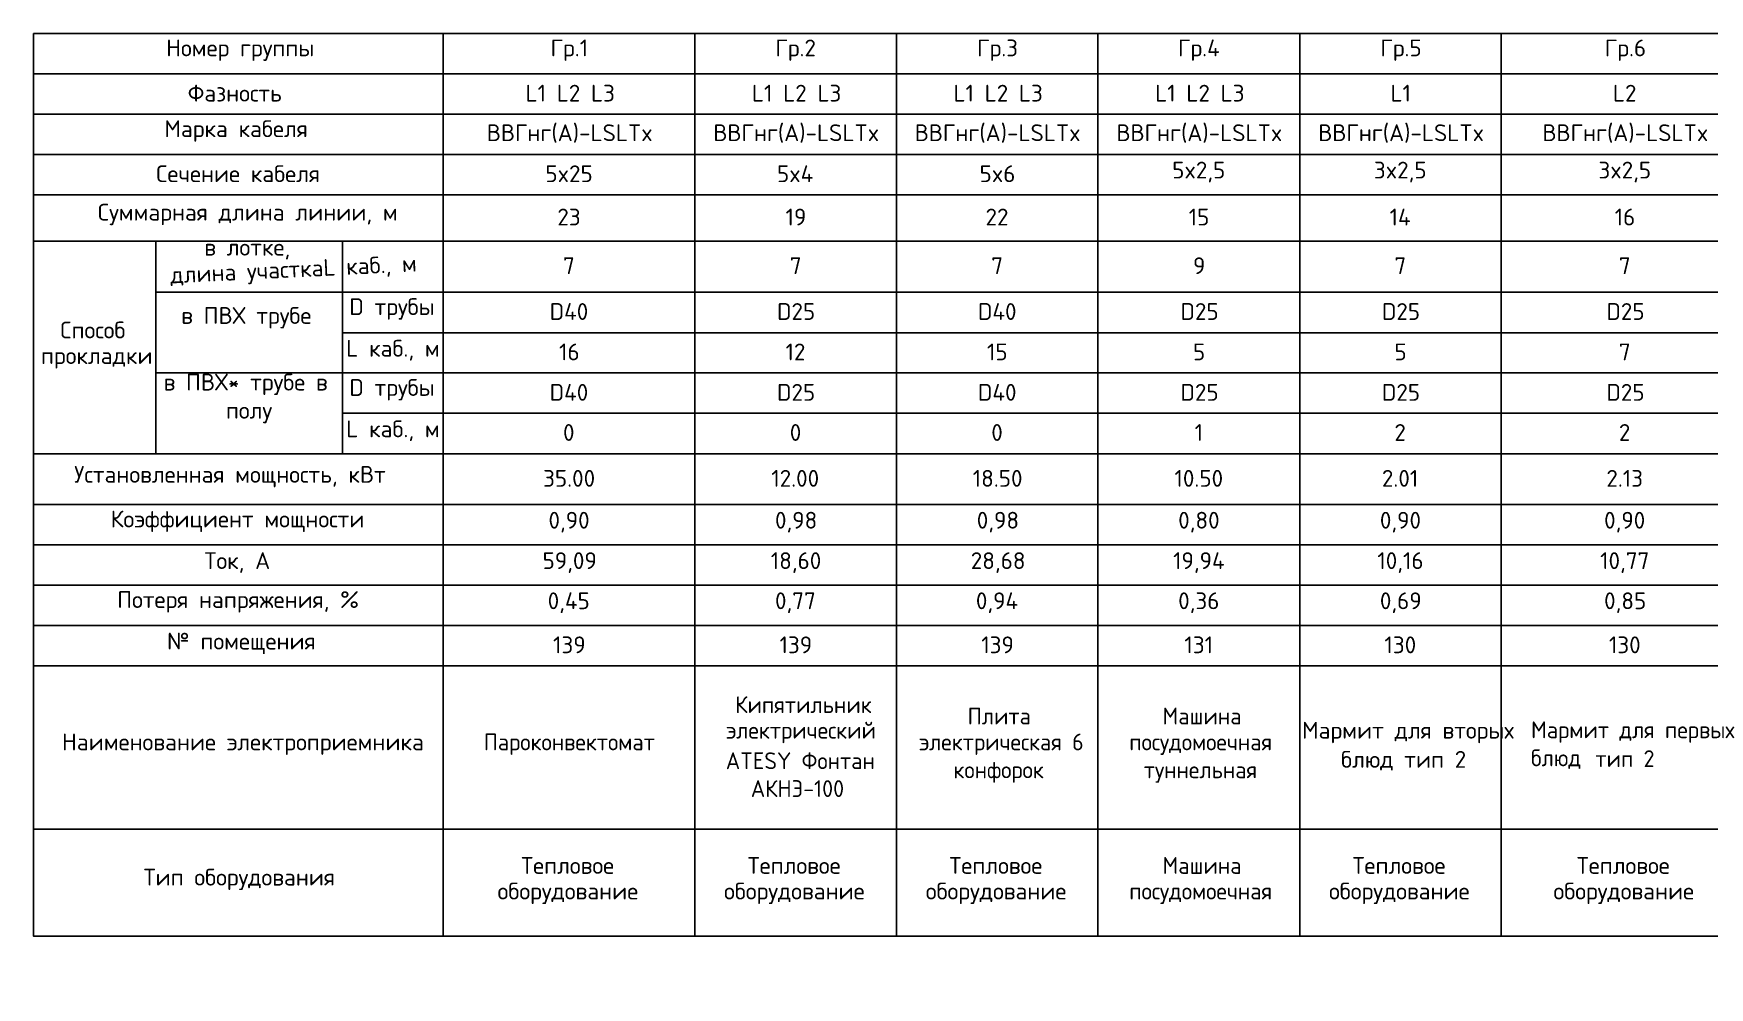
# Model space of a CAD drawing. Header units: millimetres. Extents: x -32 to 417638015, y -35 to 175284279.
# Drawn here: x 581283 to 606219, y 30113 to 44299 of the extents above; entities that cross this region are included whole.
import ezdxf

# ---------------------------------------------------------------- set-up
doc = ezdxf.new("R2010")
doc.units = ezdxf.units.MM
doc.layers.add('PDF _0', color=7, linetype='Continuous')
doc.layers.add('PDF _Текст', color=7, linetype='Continuous')
doc.styles.add('PDF GOST Common', font='GOST_Common.ttf')
doc.styles.add('PDF ISOCPEUR', font='isocpeur.ttf')

msp = doc.modelspace()

# ---------------------------------------------------------------- linework, layer by layer
at = {"layer": 'PDF _0', "lineweight": 25}
for points in [[(622967, 30875), (581283, 30875), (581283, 44299), (622967, 44299)], [(587379, 44299), (587379, 30875)], [(591121, 44299), (591121, 30875)], [(594123, 44299), (594123, 30875)], [(597120, 44299), (597120, 30875)], [(600122, 44299), (600122, 30875)], [(603119, 44299), (603119, 30875)], [(581283, 43698), (622967, 43698)], [(581283, 43101), (622967, 43101)], [(581283, 42500), (622967, 42500)], [(581283, 41898), (622967, 41898)], [(581283, 41213), (622967, 41213)], [(583103, 41213), (583103, 38050)], [(585881, 41213), (585881, 38050)], [(583103, 40451), (622967, 40451)], [(585881, 39850), (622967, 39850)], [(583103, 39253), (622967, 39253)], [(585881, 38652), (622967, 38652)], [(581283, 38050), (622967, 38050)], [(581283, 37297), (622967, 37297)], [(581283, 36696), (622967, 36696)], [(581283, 36095), (622967, 36095)], [(581283, 35498), (622967, 35498)], [(581283, 34897), (622967, 34897)], [(581283, 32467), (622967, 32467)]]:
    msp.add_lwpolyline(points, dxfattribs=at)

# ---------------------------------------------------------------- texts
at = {"layer": 'PDF _Текст', "attachment_point": 4}
for s, insert, char_height, style in [('Номер группы', (583256, 44051), 249.97, 'PDF ISOCPEUR'), ('Гр.1', (588975, 44051), 250, 'PDF ISOCPEUR'), ('Гр.2', (592319, 44051), 250, 'PDF ISOCPEUR'), ('Гр.3', (595321, 44051), 250, 'PDF ISOCPEUR'), ('Гр.4', (598310, 44051), 250, 'PDF ISOCPEUR'), ('Гр.5', (601320, 44051), 250, 'PDF ISOCPEUR'), ('Гр.6', (604660, 44051), 250, 'PDF ISOCPEUR'), ('Фазность', (583578, 43412), 250, 'PDF ISOCPEUR'), ('L1 L2 L3', (588603, 43412), 250, 'PDF ISOCPEUR'), ('L1 L2 L3', (591972, 43412), 250, 'PDF ISOCPEUR'), ('L1 L2 L3', (594970, 43412), 250, 'PDF ISOCPEUR'), ('L1 L2 L3', (597971, 43412), 250, 'PDF ISOCPEUR'), ('L1', (601472, 43412), 250, 'PDF ISOCPEUR'), ('L2', (604782, 43412), 250, 'PDF ISOCPEUR'), ('Марка кабеля', (583230, 42849), 249.97, 'PDF ISOCPEUR'), ('ВВГнг(A)-LSLTx', (588027, 42811), 249.97, 'PDF ISOCPEUR'), ('ВВГнг(A)-LSLTx', (591397, 42811), 249.97, 'PDF ISOCPEUR'), ('ВВГнг(A)-LSLTx', (594394, 42811), 249.97, 'PDF ISOCPEUR'), ('ВВГнг(A)-LSLTx', (597395, 42811), 249.97, 'PDF ISOCPEUR'), ('ВВГнг(A)-LSLTx', (600397, 42811), 249.97, 'PDF ISOCPEUR'), ('ВВГнг(A)-LSLTx', (603733, 42811), 249.97, 'PDF ISOCPEUR'), ('5x2,5', (598225, 42239), 250, 'PDF ISOCPEUR'), ('3x2,5', (601226, 42239), 250, 'PDF ISOCPEUR'), ('3x2,5', (604567, 42239), 250, 'PDF ISOCPEUR'), ('Сечение кабеля', (583108, 42214), 249.97, 'PDF ISOCPEUR'), ('5x25', (588899, 42214), 250, 'PDF ISOCPEUR'), ('5x4', (592345, 42214), 250, 'PDF ISOCPEUR'), ('5x6', (595359, 42214), 250, 'PDF ISOCPEUR'), ('Суммарная длина линии, м', (582240, 41608), 249.97, 'PDF ISOCPEUR'), ('23', (589077, 41570), 250, 'PDF ISOCPEUR'), ('19', (592472, 41570), 250, 'PDF ISOCPEUR'), ('22', (595448, 41570), 250, 'PDF ISOCPEUR'), ('15', (598471, 41570), 250, 'PDF ISOCPEUR'), ('14', (601459, 41570), 250, 'PDF ISOCPEUR'), ('16', (604808, 41570), 250, 'PDF ISOCPEUR'), ('в лотке,', (583823, 41092), 250, 'PDF ISOCPEUR'), ('7', (589161, 40846), 250, 'PDF ISOCPEUR'), ('7', (592535, 40846), 250, 'PDF ISOCPEUR'), ('7', (595533, 40846), 250, 'PDF ISOCPEUR'), ('9', (598534, 40846), 250, 'PDF ISOCPEUR'), ('7', (601531, 40846), 250, 'PDF ISOCPEUR'), ('7', (604871, 40846), 250, 'PDF ISOCPEUR'), ('в ПВХ трубе', (583480, 40072), 249.97, 'PDF ISOCPEUR'), ('D трубы', (585982, 40203), 250, 'PDF ISOCPEUR'), ('D40', (588962, 40165), 250, 'PDF ISOCPEUR'), ('D25', (592345, 40165), 250, 'PDF ISOCPEUR'), ('D40', (595334, 40165), 250, 'PDF ISOCPEUR'), ('D25', (598348, 40165), 250, 'PDF ISOCPEUR'), ('D25', (601345, 40165), 250, 'PDF ISOCPEUR'), ('D25', (604685, 40165), 250, 'PDF ISOCPEUR'), ('Способ', (581681, 39890), 250, 'PDF ISOCPEUR'), ('L каб., м', (585936, 39589), 250, 'PDF ISOCPEUR'), ('16', (589102, 39564), 250, 'PDF ISOCPEUR'), ('12', (592472, 39564), 250, 'PDF ISOCPEUR'), ('15', (595469, 39564), 250, 'PDF ISOCPEUR'), ('5', (598534, 39564), 250, 'PDF ISOCPEUR'), ('5', (601531, 39564), 250, 'PDF ISOCPEUR'), ('7', (604871, 39564), 250, 'PDF ISOCPEUR'), ('прокладки', (581393, 39475), 250, 'PDF ISOCPEUR'), ('в ПВХ* трубе в', (583218, 39081), 249.97, 'PDF ISOCPEUR'), ('D трубы', (585982, 39001), 250, 'PDF ISOCPEUR'), ('D40', (588962, 38963), 250, 'PDF ISOCPEUR'), ('D25', (592345, 38963), 250, 'PDF ISOCPEUR'), ('D40', (595334, 38963), 250, 'PDF ISOCPEUR'), ('D25', (598348, 38963), 250, 'PDF ISOCPEUR'), ('D25', (601345, 38963), 250, 'PDF ISOCPEUR'), ('D25', (604685, 38963), 250, 'PDF ISOCPEUR'), ('полу', (584145, 38662), 250, 'PDF ISOCPEUR'), ('L каб., м', (585936, 38391), 250, 'PDF ISOCPEUR'), ('0', (589161, 38366), 250, 'PDF ISOCPEUR'), ('0', (592535, 38366), 250, 'PDF ISOCPEUR'), ('0', (595533, 38366), 250, 'PDF ISOCPEUR'), ('1', (598559, 38366), 250, 'PDF ISOCPEUR'), ('2', (601531, 38366), 250, 'PDF ISOCPEUR'), ('2', (604871, 38366), 250, 'PDF ISOCPEUR'), ('Установленная мощность, кВт', (581888, 37709), 249.97, 'PDF ISOCPEUR'), ('35.00', (588865, 37684), 250, 'PDF ISOCPEUR'), ('12.00', (592260, 37684), 250, 'PDF ISOCPEUR'), ('18.50', (595257, 37684), 250, 'PDF ISOCPEUR'), ('10.50', (598259, 37684), 250, 'PDF ISOCPEUR'), ('2.01', (601345, 37684), 250, 'PDF ISOCPEUR'), ('2.13', (604685, 37684), 250, 'PDF ISOCPEUR'), ('Коэффициент мощности', (582430, 37045), 249.97, 'PDF ISOCPEUR'), ('0,90', (588945, 37032), 250, 'PDF ISOCPEUR'), ('0,98', (592315, 37032), 250, 'PDF ISOCPEUR'), ('0,98', (595317, 37032), 250, 'PDF ISOCPEUR'), ('0,80', (598314, 37032), 250, 'PDF ISOCPEUR'), ('0,90', (601315, 37032), 250, 'PDF ISOCPEUR'), ('0,90', (604651, 37032), 250, 'PDF ISOCPEUR'), ('Ток, А', (583827, 36431), 250, 'PDF ISOCPEUR'), ('59,09', (588857, 36431), 250, 'PDF ISOCPEUR'), ('18,60', (592252, 36431), 250, 'PDF ISOCPEUR'), ('28,68', (595228, 36431), 250, 'PDF ISOCPEUR'), ('19,94', (598238, 36431), 250, 'PDF ISOCPEUR'), ('10,16', (601277, 36431), 250, 'PDF ISOCPEUR'), ('10,77', (604592, 36431), 250, 'PDF ISOCPEUR'), ('Потеря напряжения, %', (582528, 35847), 249.97, 'PDF ISOCPEUR'), ('0,45', (588933, 35834), 250, 'PDF ISOCPEUR'), ('0,77', (592315, 35834), 250, 'PDF ISOCPEUR'), ('0,94', (595304, 35834), 250, 'PDF ISOCPEUR'), ('0,36', (598314, 35834), 250, 'PDF ISOCPEUR'), ('0,69', (601315, 35834), 250, 'PDF ISOCPEUR'), ('0,85', (604651, 35834), 250, 'PDF ISOCPEUR'), ('№ помещения', (583269, 35229), 249.97, 'PDF ISOCPEUR'), ('139', (589013, 35208), 250, 'PDF ISOCPEUR'), ('139', (592383, 35208), 250, 'PDF ISOCPEUR'), ('139', (595384, 35208), 250, 'PDF ISOCPEUR'), ('131', (598407, 35208), 250, 'PDF ISOCPEUR'), ('130', (601383, 35208), 250, 'PDF ISOCPEUR'), ('130', (604723, 35208), 250, 'PDF ISOCPEUR'), ('Кипятильник', (591723, 34318), 249.97, 'PDF GOST Common'), ('Плита', (595181, 34149), 250, 'PDF GOST Common'), ('Машина', (598081, 34149), 250, 'PDF GOST Common'), ('электрический', (591587, 33904), 249.97, 'PDF GOST Common'), ('Мармит для вторых', (600157, 33904), 249.97, 'PDF ISOCPEUR'), ('Мармит для первых \\Pблюд', (603564, 33716), 249.97, 'PDF GOST Common'), ('Наименование электроприемника', (581706, 33730), 249.97, 'PDF ISOCPEUR'), ('Пароконвектомат', (587980, 33730), 249.97, 'PDF GOST Common'), ('электрическая 6', (594457, 33730), 249.97, 'PDF GOST Common'), ('посудомоечная', (597586, 33730), 249.97, 'PDF GOST Common'), ('ATESY Фонтан', (591583, 33484), 249.97, 'PDF GOST Common'), ('конфорок', (594970, 33315), 250, 'PDF GOST Common'), ('блюд тип 2', (600737, 33485), 250, 'PDF ISOCPEUR'), ('тип 2', (604521, 33516), 250, 'PDF GOST Common'), ('АКНЭ-100', (591955, 33070), 250, 'PDF GOST Common'), ('туннельная', (597802, 33315), 250, 'PDF GOST Common'), ('Тепловое', (588539, 31927), 250, 'PDF ISOCPEUR'), ('Тепловое', (591909, 31927), 250, 'PDF ISOCPEUR'), ('Тепловое', (594910, 31927), 250, 'PDF ISOCPEUR'), ('Машина', (598081, 31927), 250, 'PDF GOST Common'), ('Тепловое', (600909, 31927), 250, 'PDF ISOCPEUR'), ('Тепловое', (604245, 31927), 250, 'PDF ISOCPEUR'), ('Тип оборудования', (582921, 31719), 249.97, 'PDF ISOCPEUR'), ('оборудование', (588188, 31512), 249.97, 'PDF ISOCPEUR'), ('оборудование', (591557, 31512), 249.97, 'PDF ISOCPEUR'), ('оборудование', (594559, 31512), 249.97, 'PDF ISOCPEUR'), ('оборудование', (600558, 31512), 249.97, 'PDF ISOCPEUR'), ('оборудование', (603898, 31512), 249.97, 'PDF ISOCPEUR'), ('посудомоечная', (597586, 31512), 249.97, 'PDF GOST Common')]:
    msp.add_mtext(s, dxfattribs=dict(at, insert=insert, char_height=char_height, style=style))
at = {"layer": 'PDF _Текст', "insert": (583319, 40673), "char_height": 249.97, "attachment_point": 4, "rotation": 2.7845, "style": 'PDF ISOCPEUR'}
msp.add_mtext('длина участкаL каб., м', dxfattribs=at)
at = {"layer": 'PDF _Текст', "color": 7, "true_color": 0xfafafa, "char_height": 0.999, "attachment_point": 4, "style": 'PDF ISOCPEUR'}
for s, insert in [('Коэф спроса', (584327, 30748)), ('0,40', (589250, 30748)), ('0,15', (592620, 30748)), ('0,50', (598619, 30748)), ('0,20', (601620, 30748)), ('0,20', (604956, 30748)), ('14,00', (589250, 30520)), ('1,80', (592620, 30520)), ('5,25', (598619, 30520)), ('0,40', (601620, 30520)), ('0,43', (604956, 30520)), ('Полная расчетная мощность', (584323, 30329)), ('15,56', (589250, 30329)), ('1,84', (592620, 30329)), ('6,56', (598619, 30329)), ('0,45', (601620, 30329)), ('0,47', (604956, 30329)), ('Косинус Итог', (584327, 30113))]:
    msp.add_mtext(s, dxfattribs=dict(at, insert=insert))

doc.saveas('drawing.dxf')
